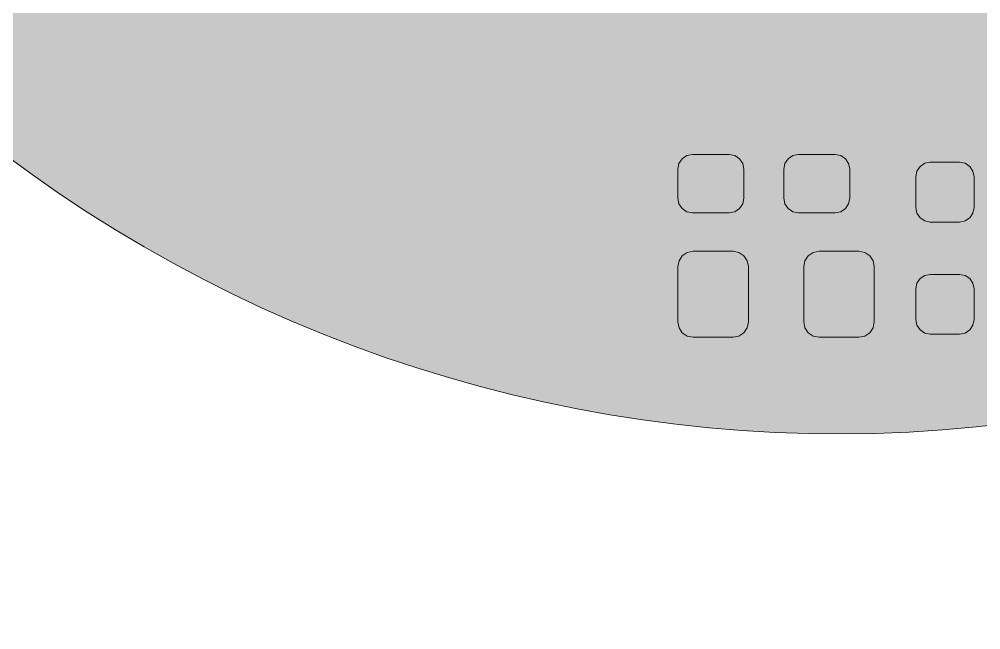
# Model space of a CAD drawing. Header units: millimetres. Extents: x 63.6 to 115, y 77 to 122.7.
# Drawn here: x 75.95 to 91.62, y 76.98 to 86.91 of the extents above; entities that cross this region are included whole.
import ezdxf

# ---------------------------------------------------------------- set-up
doc = ezdxf.new("R2010")
doc.units = ezdxf.units.MM
doc.header["$MEASUREMENT"] = 0
doc.layers.add('Layer 1', color=7, linetype='Continuous', lineweight=0)

# ---------------------------------------------------------------- blocks, each defined once
blk = doc.blocks.new('Block_9')
at = {"layer": 'Layer 1', "true_color": 0x000000, "transparency": 33554687}
h = blk.add_hatch(color=18, dxfattribs=at)
edge = h.paths.add_edge_path()
edge.add_spline(control_points=[(91.268, 84.588), (91.268, 84.588), (91.359, 84.57), (91.359, 84.57), (91.359, 84.57), (91.436, 84.519), (91.436, 84.519), (91.436, 84.519), (91.488, 84.442), (91.488, 84.442), (91.488, 84.442), (91.506, 84.351), (91.506, 84.351), (91.506, 84.351), (91.506, 83.851), (91.506, 83.851), (91.506, 83.851), (91.488, 83.76), (91.488, 83.76), (91.488, 83.76), (91.436, 83.683), (91.436, 83.683), (91.436, 83.683), (91.359, 83.631), (91.359, 83.631), (91.359, 83.631), (91.268, 83.613), (91.268, 83.613), (91.268, 83.613), (90.793, 83.613), (90.793, 83.613), (90.793, 83.613), (90.703, 83.631), (90.703, 83.631), (90.703, 83.631), (90.626, 83.683), (90.626, 83.683), (90.626, 83.683), (90.574, 83.76), (90.574, 83.76), (90.574, 83.76), (90.556, 83.851), (90.556, 83.851), (90.556, 83.851), (90.556, 84.351), (90.556, 84.351), (90.556, 84.351), (90.574, 84.442), (90.574, 84.442), (90.574, 84.442), (90.626, 84.519), (90.626, 84.519), (90.626, 84.519), (90.703, 84.57), (90.703, 84.57), (90.703, 84.57), (90.793, 84.588), (90.793, 84.588), (90.793, 84.588), (91.268, 84.588), (91.268, 84.588)], knot_values=[0, 0, 0, 0, 1, 1, 1, 2, 2, 2, 3, 3, 3, 4, 4, 4, 5, 5, 5, 6, 6, 6, 7, 7, 7, 8, 8, 8, 9, 9, 9, 10, 10, 10, 11, 11, 11, 12, 12, 12, 13, 13, 13, 14, 14, 14, 15, 15, 15, 16, 16, 16, 17, 17, 17, 18, 18, 18, 19, 19, 19, 20, 20, 20, 20], degree=3, periodic=0)
h = blk.add_hatch(color=18, dxfattribs=at)
edge = h.paths.add_edge_path()
edge.add_spline(control_points=[(91.268, 82.763), (91.268, 82.763), (91.359, 82.745), (91.359, 82.745), (91.359, 82.745), (91.436, 82.694), (91.436, 82.694), (91.436, 82.694), (91.488, 82.617), (91.488, 82.617), (91.488, 82.617), (91.506, 82.526), (91.506, 82.526), (91.506, 82.526), (91.506, 82.026), (91.506, 82.026), (91.506, 82.026), (91.488, 81.935), (91.488, 81.935), (91.488, 81.935), (91.436, 81.858), (91.436, 81.858), (91.436, 81.858), (91.359, 81.806), (91.359, 81.806), (91.359, 81.806), (91.268, 81.788), (91.268, 81.788), (91.268, 81.788), (90.793, 81.788), (90.793, 81.788), (90.793, 81.788), (90.703, 81.806), (90.703, 81.806), (90.703, 81.806), (90.626, 81.858), (90.626, 81.858), (90.626, 81.858), (90.574, 81.935), (90.574, 81.935), (90.574, 81.935), (90.556, 82.026), (90.556, 82.026), (90.556, 82.026), (90.556, 82.526), (90.556, 82.526), (90.556, 82.526), (90.574, 82.617), (90.574, 82.617), (90.574, 82.617), (90.626, 82.694), (90.626, 82.694), (90.626, 82.694), (90.703, 82.745), (90.703, 82.745), (90.703, 82.745), (90.793, 82.763), (90.793, 82.763), (90.793, 82.763), (91.268, 82.763), (91.268, 82.763)], knot_values=[0, 0, 0, 0, 1, 1, 1, 2, 2, 2, 3, 3, 3, 4, 4, 4, 5, 5, 5, 6, 6, 6, 7, 7, 7, 8, 8, 8, 9, 9, 9, 10, 10, 10, 11, 11, 11, 12, 12, 12, 13, 13, 13, 14, 14, 14, 15, 15, 15, 16, 16, 16, 17, 17, 17, 18, 18, 18, 19, 19, 19, 20, 20, 20, 20], degree=3, periodic=0)
at = {"layer": 'Layer 1', "color": 18, "lineweight": 9, "true_color": 0x000000}
for points in [[(91.268, 84.588), (91.268, 84.588), (91.359, 84.57), (91.359, 84.57), (91.359, 84.57), (91.436, 84.519), (91.436, 84.519), (91.436, 84.519), (91.488, 84.442), (91.488, 84.442), (91.488, 84.442), (91.506, 84.351), (91.506, 84.351), (91.506, 84.351), (91.506, 83.851), (91.506, 83.851), (91.506, 83.851), (91.488, 83.76), (91.488, 83.76), (91.488, 83.76), (91.436, 83.683), (91.436, 83.683), (91.436, 83.683), (91.359, 83.631), (91.359, 83.631), (91.359, 83.631), (91.268, 83.613), (91.268, 83.613), (91.268, 83.613), (90.793, 83.613), (90.793, 83.613), (90.793, 83.613), (90.703, 83.631), (90.703, 83.631), (90.703, 83.631), (90.626, 83.683), (90.626, 83.683), (90.626, 83.683), (90.574, 83.76), (90.574, 83.76), (90.574, 83.76), (90.556, 83.851), (90.556, 83.851), (90.556, 83.851), (90.556, 84.351), (90.556, 84.351), (90.556, 84.351), (90.574, 84.442), (90.574, 84.442), (90.574, 84.442), (90.626, 84.519), (90.626, 84.519), (90.626, 84.519), (90.703, 84.57), (90.703, 84.57), (90.703, 84.57), (90.793, 84.588), (90.793, 84.588), (90.793, 84.588), (91.268, 84.588), (91.268, 84.588)], [(91.268, 82.763), (91.268, 82.763), (91.359, 82.745), (91.359, 82.745), (91.359, 82.745), (91.436, 82.694), (91.436, 82.694), (91.436, 82.694), (91.488, 82.617), (91.488, 82.617), (91.488, 82.617), (91.506, 82.526), (91.506, 82.526), (91.506, 82.526), (91.506, 82.026), (91.506, 82.026), (91.506, 82.026), (91.488, 81.935), (91.488, 81.935), (91.488, 81.935), (91.436, 81.858), (91.436, 81.858), (91.436, 81.858), (91.359, 81.806), (91.359, 81.806), (91.359, 81.806), (91.268, 81.788), (91.268, 81.788), (91.268, 81.788), (90.793, 81.788), (90.793, 81.788), (90.793, 81.788), (90.703, 81.806), (90.703, 81.806), (90.703, 81.806), (90.626, 81.858), (90.626, 81.858), (90.626, 81.858), (90.574, 81.935), (90.574, 81.935), (90.574, 81.935), (90.556, 82.026), (90.556, 82.026), (90.556, 82.026), (90.556, 82.526), (90.556, 82.526), (90.556, 82.526), (90.574, 82.617), (90.574, 82.617), (90.574, 82.617), (90.626, 82.694), (90.626, 82.694), (90.626, 82.694), (90.703, 82.745), (90.703, 82.745), (90.703, 82.745), (90.793, 82.763), (90.793, 82.763), (90.793, 82.763), (91.268, 82.763), (91.268, 82.763)]]:
    blk.add_open_spline(points, degree=3, knots=[0, 0, 0, 0, 1, 1, 1, 2, 2, 2, 3, 3, 3, 4, 4, 4, 5, 5, 5, 6, 6, 6, 7, 7, 7, 8, 8, 8, 9, 9, 9, 10, 10, 10, 11, 11, 11, 12, 12, 12, 13, 13, 13, 14, 14, 14, 15, 15, 15, 16, 16, 16, 17, 17, 17, 18, 18, 18, 19, 19, 19, 20, 20, 20, 20], dxfattribs=at)
blk = doc.blocks.new('Block_21')
at = {"layer": 'Layer 1', "true_color": 0x000000, "transparency": 33554687}
h = blk.add_hatch(color=18, dxfattribs=at)
edge = h.paths.add_edge_path()
edge.add_spline(control_points=[(86.681, 84.476), (86.681, 84.476), (86.699, 84.567), (86.699, 84.567), (86.699, 84.567), (86.751, 84.644), (86.751, 84.644), (86.751, 84.644), (86.828, 84.695), (86.828, 84.695), (86.828, 84.695), (86.918, 84.713), (86.918, 84.713), (86.918, 84.713), (87.518, 84.713), (87.518, 84.713), (87.518, 84.713), (87.609, 84.695), (87.609, 84.695), (87.609, 84.695), (87.686, 84.644), (87.686, 84.644), (87.686, 84.644), (87.738, 84.567), (87.738, 84.567), (87.738, 84.567), (87.756, 84.476), (87.756, 84.476), (87.756, 84.476), (87.756, 84.001), (87.756, 84.001), (87.756, 84.001), (87.738, 83.91), (87.738, 83.91), (87.738, 83.91), (87.686, 83.833), (87.686, 83.833), (87.686, 83.833), (87.609, 83.781), (87.609, 83.781), (87.609, 83.781), (87.518, 83.763), (87.518, 83.763), (87.518, 83.763), (86.918, 83.763), (86.918, 83.763), (86.918, 83.763), (86.828, 83.781), (86.828, 83.781), (86.828, 83.781), (86.751, 83.833), (86.751, 83.833), (86.751, 83.833), (86.699, 83.91), (86.699, 83.91), (86.699, 83.91), (86.681, 84.001), (86.681, 84.001), (86.681, 84.001), (86.681, 84.476), (86.681, 84.476)], knot_values=[0, 0, 0, 0, 1, 1, 1, 2, 2, 2, 3, 3, 3, 4, 4, 4, 5, 5, 5, 6, 6, 6, 7, 7, 7, 8, 8, 8, 9, 9, 9, 10, 10, 10, 11, 11, 11, 12, 12, 12, 13, 13, 13, 14, 14, 14, 15, 15, 15, 16, 16, 16, 17, 17, 17, 18, 18, 18, 19, 19, 19, 20, 20, 20, 20], degree=3, periodic=0)
h = blk.add_hatch(color=18, dxfattribs=at)
edge = h.paths.add_edge_path()
edge.add_spline(control_points=[(88.406, 84.476), (88.406, 84.476), (88.424, 84.567), (88.424, 84.567), (88.424, 84.567), (88.476, 84.644), (88.476, 84.644), (88.476, 84.644), (88.553, 84.695), (88.553, 84.695), (88.553, 84.695), (88.643, 84.713), (88.643, 84.713), (88.643, 84.713), (89.243, 84.713), (89.243, 84.713), (89.243, 84.713), (89.334, 84.695), (89.334, 84.695), (89.334, 84.695), (89.411, 84.644), (89.411, 84.644), (89.411, 84.644), (89.463, 84.567), (89.463, 84.567), (89.463, 84.567), (89.481, 84.476), (89.481, 84.476), (89.481, 84.476), (89.481, 84.001), (89.481, 84.001), (89.481, 84.001), (89.463, 83.91), (89.463, 83.91), (89.463, 83.91), (89.411, 83.833), (89.411, 83.833), (89.411, 83.833), (89.334, 83.781), (89.334, 83.781), (89.334, 83.781), (89.243, 83.763), (89.243, 83.763), (89.243, 83.763), (88.643, 83.763), (88.643, 83.763), (88.643, 83.763), (88.553, 83.781), (88.553, 83.781), (88.553, 83.781), (88.476, 83.833), (88.476, 83.833), (88.476, 83.833), (88.424, 83.91), (88.424, 83.91), (88.424, 83.91), (88.406, 84.001), (88.406, 84.001), (88.406, 84.001), (88.406, 84.476), (88.406, 84.476)], knot_values=[0, 0, 0, 0, 1, 1, 1, 2, 2, 2, 3, 3, 3, 4, 4, 4, 5, 5, 5, 6, 6, 6, 7, 7, 7, 8, 8, 8, 9, 9, 9, 10, 10, 10, 11, 11, 11, 12, 12, 12, 13, 13, 13, 14, 14, 14, 15, 15, 15, 16, 16, 16, 17, 17, 17, 18, 18, 18, 19, 19, 19, 20, 20, 20, 20], degree=3, periodic=0)
at = {"layer": 'Layer 1', "color": 18, "lineweight": 9, "true_color": 0x000000}
for points in [[(86.681, 84.476), (86.681, 84.476), (86.699, 84.567), (86.699, 84.567), (86.699, 84.567), (86.751, 84.644), (86.751, 84.644), (86.751, 84.644), (86.828, 84.695), (86.828, 84.695), (86.828, 84.695), (86.918, 84.713), (86.918, 84.713), (86.918, 84.713), (87.518, 84.713), (87.518, 84.713), (87.518, 84.713), (87.609, 84.695), (87.609, 84.695), (87.609, 84.695), (87.686, 84.644), (87.686, 84.644), (87.686, 84.644), (87.738, 84.567), (87.738, 84.567), (87.738, 84.567), (87.756, 84.476), (87.756, 84.476), (87.756, 84.476), (87.756, 84.001), (87.756, 84.001), (87.756, 84.001), (87.738, 83.91), (87.738, 83.91), (87.738, 83.91), (87.686, 83.833), (87.686, 83.833), (87.686, 83.833), (87.609, 83.781), (87.609, 83.781), (87.609, 83.781), (87.518, 83.763), (87.518, 83.763), (87.518, 83.763), (86.918, 83.763), (86.918, 83.763), (86.918, 83.763), (86.828, 83.781), (86.828, 83.781), (86.828, 83.781), (86.751, 83.833), (86.751, 83.833), (86.751, 83.833), (86.699, 83.91), (86.699, 83.91), (86.699, 83.91), (86.681, 84.001), (86.681, 84.001), (86.681, 84.001), (86.681, 84.476), (86.681, 84.476)], [(88.406, 84.476), (88.406, 84.476), (88.424, 84.567), (88.424, 84.567), (88.424, 84.567), (88.476, 84.644), (88.476, 84.644), (88.476, 84.644), (88.553, 84.695), (88.553, 84.695), (88.553, 84.695), (88.643, 84.713), (88.643, 84.713), (88.643, 84.713), (89.243, 84.713), (89.243, 84.713), (89.243, 84.713), (89.334, 84.695), (89.334, 84.695), (89.334, 84.695), (89.411, 84.644), (89.411, 84.644), (89.411, 84.644), (89.463, 84.567), (89.463, 84.567), (89.463, 84.567), (89.481, 84.476), (89.481, 84.476), (89.481, 84.476), (89.481, 84.001), (89.481, 84.001), (89.481, 84.001), (89.463, 83.91), (89.463, 83.91), (89.463, 83.91), (89.411, 83.833), (89.411, 83.833), (89.411, 83.833), (89.334, 83.781), (89.334, 83.781), (89.334, 83.781), (89.243, 83.763), (89.243, 83.763), (89.243, 83.763), (88.643, 83.763), (88.643, 83.763), (88.643, 83.763), (88.553, 83.781), (88.553, 83.781), (88.553, 83.781), (88.476, 83.833), (88.476, 83.833), (88.476, 83.833), (88.424, 83.91), (88.424, 83.91), (88.424, 83.91), (88.406, 84.001), (88.406, 84.001), (88.406, 84.001), (88.406, 84.476), (88.406, 84.476)]]:
    blk.add_open_spline(points, degree=3, knots=[0, 0, 0, 0, 1, 1, 1, 2, 2, 2, 3, 3, 3, 4, 4, 4, 5, 5, 5, 6, 6, 6, 7, 7, 7, 8, 8, 8, 9, 9, 9, 10, 10, 10, 11, 11, 11, 12, 12, 12, 13, 13, 13, 14, 14, 14, 15, 15, 15, 16, 16, 16, 17, 17, 17, 18, 18, 18, 19, 19, 19, 20, 20, 20, 20], dxfattribs=at)
blk = doc.blocks.new('Block_59')
at = {"layer": 'Layer 1', "true_color": 0x000000, "transparency": 33554687}
h = blk.add_hatch(color=18, dxfattribs=at)
edge = h.paths.add_edge_path()
edge.add_spline(control_points=[(86.681, 82.888), (86.681, 82.888), (86.7, 82.984), (86.7, 82.984), (86.7, 82.984), (86.754, 83.065), (86.754, 83.065), (86.754, 83.065), (86.835, 83.119), (86.835, 83.119), (86.835, 83.119), (86.931, 83.138), (86.931, 83.138), (86.931, 83.138), (87.581, 83.138), (87.581, 83.138), (87.581, 83.138), (87.677, 83.119), (87.677, 83.119), (87.677, 83.119), (87.758, 83.065), (87.758, 83.065), (87.758, 83.065), (87.812, 82.984), (87.812, 82.984), (87.812, 82.984), (87.831, 82.888), (87.831, 82.888), (87.831, 82.888), (87.831, 81.988), (87.831, 81.988), (87.831, 81.988), (87.812, 81.893), (87.812, 81.893), (87.812, 81.893), (87.758, 81.811), (87.758, 81.811), (87.758, 81.811), (87.677, 81.757), (87.677, 81.757), (87.677, 81.757), (87.581, 81.738), (87.581, 81.738), (87.581, 81.738), (86.931, 81.738), (86.931, 81.738), (86.931, 81.738), (86.835, 81.757), (86.835, 81.757), (86.835, 81.757), (86.754, 81.811), (86.754, 81.811), (86.754, 81.811), (86.7, 81.893), (86.7, 81.893), (86.7, 81.893), (86.681, 81.988), (86.681, 81.988), (86.681, 81.988), (86.681, 82.888), (86.681, 82.888)], knot_values=[0, 0, 0, 0, 1, 1, 1, 2, 2, 2, 3, 3, 3, 4, 4, 4, 5, 5, 5, 6, 6, 6, 7, 7, 7, 8, 8, 8, 9, 9, 9, 10, 10, 10, 11, 11, 11, 12, 12, 12, 13, 13, 13, 14, 14, 14, 15, 15, 15, 16, 16, 16, 17, 17, 17, 18, 18, 18, 19, 19, 19, 20, 20, 20, 20], degree=3, periodic=0)
h = blk.add_hatch(color=18, dxfattribs=at)
edge = h.paths.add_edge_path()
edge.add_spline(control_points=[(88.731, 82.888), (88.731, 82.888), (88.75, 82.984), (88.75, 82.984), (88.75, 82.984), (88.804, 83.065), (88.804, 83.065), (88.804, 83.065), (88.885, 83.119), (88.885, 83.119), (88.885, 83.119), (88.981, 83.138), (88.981, 83.138), (88.981, 83.138), (89.631, 83.138), (89.631, 83.138), (89.631, 83.138), (89.727, 83.119), (89.727, 83.119), (89.727, 83.119), (89.808, 83.065), (89.808, 83.065), (89.808, 83.065), (89.862, 82.984), (89.862, 82.984), (89.862, 82.984), (89.881, 82.888), (89.881, 82.888), (89.881, 82.888), (89.881, 81.988), (89.881, 81.988), (89.881, 81.988), (89.862, 81.893), (89.862, 81.893), (89.862, 81.893), (89.808, 81.811), (89.808, 81.811), (89.808, 81.811), (89.727, 81.757), (89.727, 81.757), (89.727, 81.757), (89.631, 81.738), (89.631, 81.738), (89.631, 81.738), (88.981, 81.738), (88.981, 81.738), (88.981, 81.738), (88.885, 81.757), (88.885, 81.757), (88.885, 81.757), (88.804, 81.811), (88.804, 81.811), (88.804, 81.811), (88.75, 81.893), (88.75, 81.893), (88.75, 81.893), (88.731, 81.988), (88.731, 81.988), (88.731, 81.988), (88.731, 82.888), (88.731, 82.888)], knot_values=[0, 0, 0, 0, 1, 1, 1, 2, 2, 2, 3, 3, 3, 4, 4, 4, 5, 5, 5, 6, 6, 6, 7, 7, 7, 8, 8, 8, 9, 9, 9, 10, 10, 10, 11, 11, 11, 12, 12, 12, 13, 13, 13, 14, 14, 14, 15, 15, 15, 16, 16, 16, 17, 17, 17, 18, 18, 18, 19, 19, 19, 20, 20, 20, 20], degree=3, periodic=0)
at = {"layer": 'Layer 1', "color": 18, "lineweight": 9, "true_color": 0x000000}
for points in [[(86.681, 82.888), (86.681, 82.888), (86.7, 82.984), (86.7, 82.984), (86.7, 82.984), (86.754, 83.065), (86.754, 83.065), (86.754, 83.065), (86.835, 83.119), (86.835, 83.119), (86.835, 83.119), (86.931, 83.138), (86.931, 83.138), (86.931, 83.138), (87.581, 83.138), (87.581, 83.138), (87.581, 83.138), (87.677, 83.119), (87.677, 83.119), (87.677, 83.119), (87.758, 83.065), (87.758, 83.065), (87.758, 83.065), (87.812, 82.984), (87.812, 82.984), (87.812, 82.984), (87.831, 82.888), (87.831, 82.888), (87.831, 82.888), (87.831, 81.988), (87.831, 81.988), (87.831, 81.988), (87.812, 81.893), (87.812, 81.893), (87.812, 81.893), (87.758, 81.811), (87.758, 81.811), (87.758, 81.811), (87.677, 81.757), (87.677, 81.757), (87.677, 81.757), (87.581, 81.738), (87.581, 81.738), (87.581, 81.738), (86.931, 81.738), (86.931, 81.738), (86.931, 81.738), (86.835, 81.757), (86.835, 81.757), (86.835, 81.757), (86.754, 81.811), (86.754, 81.811), (86.754, 81.811), (86.7, 81.893), (86.7, 81.893), (86.7, 81.893), (86.681, 81.988), (86.681, 81.988), (86.681, 81.988), (86.681, 82.888), (86.681, 82.888)], [(88.731, 82.888), (88.731, 82.888), (88.75, 82.984), (88.75, 82.984), (88.75, 82.984), (88.804, 83.065), (88.804, 83.065), (88.804, 83.065), (88.885, 83.119), (88.885, 83.119), (88.885, 83.119), (88.981, 83.138), (88.981, 83.138), (88.981, 83.138), (89.631, 83.138), (89.631, 83.138), (89.631, 83.138), (89.727, 83.119), (89.727, 83.119), (89.727, 83.119), (89.808, 83.065), (89.808, 83.065), (89.808, 83.065), (89.862, 82.984), (89.862, 82.984), (89.862, 82.984), (89.881, 82.888), (89.881, 82.888), (89.881, 82.888), (89.881, 81.988), (89.881, 81.988), (89.881, 81.988), (89.862, 81.893), (89.862, 81.893), (89.862, 81.893), (89.808, 81.811), (89.808, 81.811), (89.808, 81.811), (89.727, 81.757), (89.727, 81.757), (89.727, 81.757), (89.631, 81.738), (89.631, 81.738), (89.631, 81.738), (88.981, 81.738), (88.981, 81.738), (88.981, 81.738), (88.885, 81.757), (88.885, 81.757), (88.885, 81.757), (88.804, 81.811), (88.804, 81.811), (88.804, 81.811), (88.75, 81.893), (88.75, 81.893), (88.75, 81.893), (88.731, 81.988), (88.731, 81.988), (88.731, 81.988), (88.731, 82.888), (88.731, 82.888)]]:
    blk.add_open_spline(points, degree=3, knots=[0, 0, 0, 0, 1, 1, 1, 2, 2, 2, 3, 3, 3, 4, 4, 4, 5, 5, 5, 6, 6, 6, 7, 7, 7, 8, 8, 8, 9, 9, 9, 10, 10, 10, 11, 11, 11, 12, 12, 12, 13, 13, 13, 14, 14, 14, 15, 15, 15, 16, 16, 16, 17, 17, 17, 18, 18, 18, 19, 19, 19, 20, 20, 20, 20], dxfattribs=at)

msp = doc.modelspace()

# ---------------------------------------------------------------- hatches: boundary and pattern name
at = {"layer": 'Layer 1', "true_color": 0x000000, "transparency": 33554687}
h = msp.add_hatch(color=18, dxfattribs=at)
h.dxf.hatch_style = 2
edge = h.paths.add_edge_path()
edge.add_spline(control_points=[(78.973, 122.672), (67.928, 116.979), (63.588, 103.41), (69.281, 92.364), (74.974, 81.319), (88.543, 76.979), (99.589, 82.672), (110.634, 88.365), (114.974, 101.934), (109.281, 112.98), (107.137, 117.14), (103.749, 120.528), (99.589, 122.672)], knot_values=[0, 0, 0, 0, 1, 1, 1, 2, 2, 2, 3, 3, 3, 4, 4, 4, 4], degree=3, periodic=0)
edge.add_line((99.589, 122.672), (78.973, 122.672))

# ---------------------------------------------------------------- linework, layer by layer
at = {"layer": 'Layer 1', "color": 18, "lineweight": 9, "true_color": 0x000000}
msp.add_open_spline([(78.973, 122.672), (67.928, 116.979), (63.588, 103.41), (69.281, 92.364), (74.974, 81.319), (88.543, 76.979), (99.589, 82.672), (110.634, 88.365), (114.974, 101.934), (109.281, 112.98), (107.137, 117.14), (103.749, 120.528), (99.589, 122.672)], degree=3, knots=[0, 0, 0, 0, 1, 1, 1, 2, 2, 2, 3, 3, 3, 4, 4, 4, 4], dxfattribs=at)

# ---------------------------------------------------------------- block references
at = {"layer": 'Layer 1'}
for name in ['Block_21', 'Block_9', 'Block_59']:
    msp.add_blockref(name, (0, 0), dxfattribs=at)

doc.saveas('drawing.dxf')
